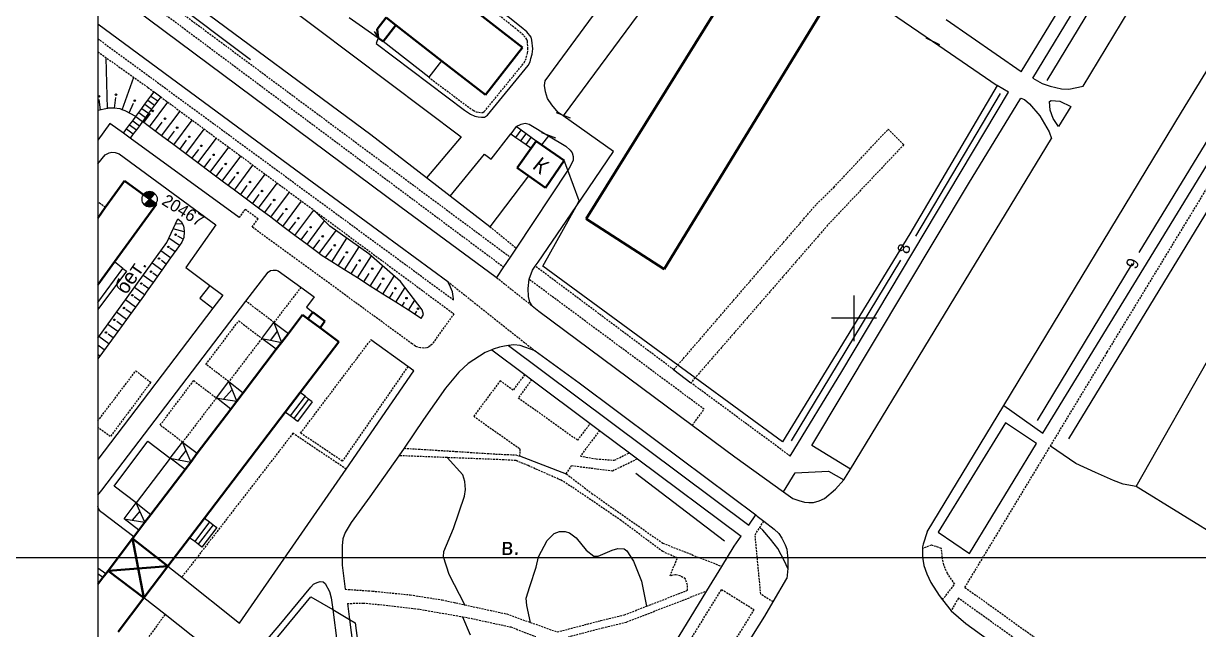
# Model space of a CAD drawing. Extents: x 1000 to 4000, y -5000 to -1000.
# Drawn here: x 1980.3 to 2291.1, y -1882.3 to -1722.1 of the extents above; entities that cross this region are included whole.
import ezdxf
from ezdxf.enums import TextEntityAlignment as Align

# ---------------------------------------------------------------- set-up
doc = ezdxf.new("R2010")
doc.units = 0
doc.header["$MEASUREMENT"] = 0
doc.linetypes.add('DASHED', pattern=[0.75, 0.5, -0.25])
for name, color, linetype in [('1', 7, 'CONTINUOUS'), ('11', 7, 'CONTINUOUS'), ('13', 7, 'CONTINUOUS'), ('17', 7, 'CONTINUOUS'), ('2', 7, 'CONTINUOUS'), ('24', 7, 'CONTINUOUS'), ('25', 7, 'CONTINUOUS'), ('30', 7, 'CONTINUOUS'), ('37', 7, 'CONTINUOUS'), ('40', 7, 'CONTINUOUS'), ('42', 7, 'CONTINUOUS'), ('5', 7, 'CONTINUOUS'), ('6', 7, 'CONTINUOUS'), ('7', 7, 'CONTINUOUS'), ('CONSTRUCTION_CLASS', 7, 'CONTINUOUS'), ('границы команд_1', 10, 'CONTINUOUS')]:
    doc.layers.add(name, color=color, linetype=linetype)
doc.styles.get("Standard").update_dxf_attribs({"font": 'txt', "height": 0.2})

msp = doc.modelspace()

# ---------------------------------------------------------------- linework, layer by layer
at = {"layer": '1', "color": 253, "linetype": 'Continuous', "lineweight": 0}
for p, q in [((2000, -1000), (2000, -2000)), ((2200, -1806.06), (2200, -1794.02)), ((2205.96, -1800), (2194.04, -1800))]:
    msp.add_line(p, q, dxfattribs=at)
at = {"layer": '11', "color": 253, "linetype": 'Continuous', "lineweight": 0}
for p, q in [((2160.13, -1696.19), (2123.03, -1746.51)), ((2072.16, -1751.55), (2007.57, -1703.65)), ((2204.09, -1715.29), (2220.77, -1726.73)), ((2218.98, -1725.84), (2222.56, -1727.62)), ((2220.77, -1726.73), (2237.88, -1738.47)), ((2237.88, -1738.47), (2214.78, -1777.69)), ((2125.01, -1747.14), (2121.27, -1745.71)), ((2086.9, -1762.89), (2072.16, -1751.55)), ((2119.15, -1751.77), (2117.35, -1754.2)), ((2121.13, -1752.4), (2117.39, -1750.97)), ((2124.29, -1760.83), (2123.35, -1758.3)), ((2127.32, -1768.94), (2124.29, -1760.83)), ((2093.18, -1767.72), (2086.9, -1762.89)), ((2113.93, -1762.39), (2103.7, -1775.82)), ((2103.7, -1775.82), (2093.18, -1767.72)), ((2117.7, -1786.28), (2126.47, -1770.49)), ((2126.47, -1770.49), (2127.32, -1768.94)), ((2214.78, -1777.69), (2181.1, -1832.74)), ((2153.37, -1812.42), (2117.7, -1786.28)), ((2274.61, -1844.54), (2295.36, -1807.99)), ((2157.97, -1815.78), (2153.37, -1812.42)), ((2181.1, -1832.74), (2157.97, -1815.78)), ((2305.58, -1863.66), (2274.61, -1844.54)), ((2041.89, -1891.18), (2056.36, -1873.67)), ((2056.36, -1873.67), (2062.14, -1877.07)), ((2062.14, -1877.07), (2066.54, -1879.65)), ((2066.54, -1879.65), (2068.04, -1880.53)), ((2068.04, -1880.53), (2077.84, -1954.07))]:
    msp.add_line(p, q, dxfattribs=at)
at = {"layer": '13', "color": 253, "linetype": 'Continuous', "lineweight": 40}
for p, q in [((2110.92, -1760.26), (2114.6, -1755.04)), ((2114.6, -1755.04), (2115.89, -1753.21)), ((2115.89, -1753.21), (2117.35, -1754.2)), ((2117.35, -1754.2), (2123.35, -1758.3)), ((2123.35, -1758.3), (2118.41, -1765.54)), ((2113.93, -1762.39), (2110.92, -1760.26)), ((2118.41, -1765.54), (2113.93, -1762.39))]:
    msp.add_line(p, q, dxfattribs=at)
at = {"layer": '2', "color": 253, "linetype": 'Continuous', "lineweight": 0}
msp.add_circle((2013.69, -1768.53), 2, dxfattribs=at)
msp.add_3dface([(2012.28, -1769.94), (2013.69, -1768.53), (2012.28, -1769.94)], dxfattribs=at)
at = {"layer": '24', "color": 253, "linetype": 'Continuous', "lineweight": 0}
for p, q in [((2247.29, -1736.5), (2326.64, -1605.58)), ((2260.56, -1738.66), (2332.77, -1619.69)), ((2244.17, -1734.86), (2312.39, -1623.09)), ((2286.57, -1745.57), (2328.66, -1676.77)), ((2249.95, -1830.4), (2334, -1692.96)), ((2118.26, -1737.26), (2144.89, -1701.03)), ((2000, -1710.88), (2080.18, -1770.67)), ((2111.97, -1723.04), (2099.17, -1712.82)), ((2048.02, -1715.89), (2096.06, -1752.09)), ((2244.17, -1734.86), (2224.33, -1721.15)), ((2000, -1722.14), (2052.33, -1760.76)), ((2113.42, -1724.29), (2111.97, -1723.04)), ((2114.59, -1725.71), (2113.42, -1724.29)), ((2074.13, -1725.88), (2073.6, -1727.39)), ((2073.6, -1727.39), (2096.98, -1744.96)), ((2087.5, -1736.3), (2075.43, -1726.89)), ((2114.82, -1726.52), (2114.59, -1725.71)), ((2115.01, -1728.77), (2114.82, -1726.52)), ((2114.51, -1731.34), (2114.84, -1730.17)), ((2114.84, -1730.17), (2115.01, -1728.77)), ((2090.9, -1731.93), (2087.5, -1736.3)), ((2103.06, -1746.3), (2113.78, -1733.15)), ((2113.78, -1733.15), (2114.31, -1732.26)), ((2114.31, -1732.26), (2114.51, -1731.34)), ((2247.29, -1736.5), (2249.72, -1737.97)), ((2118.16, -1738.46), (2118.26, -1737.26)), ((2118.36, -1740.16), (2118.16, -1738.46)), ((2118.91, -1741.96), (2118.36, -1740.16)), ((2240.86, -1740.26), (2237.88, -1738.47)), ((2249.72, -1737.97), (2251.83, -1738.69)), ((2251.83, -1738.69), (2254.83, -1739.32)), ((2254.83, -1739.32), (2256.81, -1739.45)), ((2256.81, -1739.45), (2260.56, -1738.66)), ((2120.06, -1743.61), (2118.91, -1741.96)), ((2196.78, -1814.12), (2240.86, -1740.26)), ((2230.25, -1764.51), (2244.07, -1741.79)), ((2244.07, -1741.79), (2245.11, -1742.19)), ((2245.11, -1742.19), (2246.42, -1743.33)), ((2246.42, -1743.33), (2249.09, -1746.54)), ((2251.66, -1742.74), (2252.17, -1742.48)), ((2251.87, -1745.02), (2251.66, -1742.74)), ((2252.17, -1742.48), (2254.41, -1742.65)), ((2254.41, -1742.65), (2257.32, -1744)), ((2096.98, -1744.96), (2098.57, -1746.07)), ((2098.57, -1746.07), (2099.66, -1746.63)), ((2102.22, -1746.85), (2103.06, -1746.3)), ((2121.76, -1745.62), (2120.06, -1743.61)), ((2123.03, -1746.51), (2121.76, -1745.62)), ((2239.61, -1823.08), (2286.57, -1745.57)), ((2252.68, -1747.22), (2251.87, -1745.02)), ((2257.32, -1744), (2254.1, -1749.31)), ((2003.2, -1748.49), (2000, -1752.91)), ((2006.8, -1751.07), (2003.2, -1748.49)), ((2099.66, -1746.63), (2100.55, -1746.8)), ((2100.55, -1746.8), (2101.44, -1746.88)), ((2101.44, -1746.88), (2102.22, -1746.85)), ((2110.59, -1749.29), (2111.96, -1748.72)), ((2111.96, -1748.72), (2113.04, -1748.47)), ((2113.04, -1748.47), (2114.05, -1748.68)), ((2114.05, -1748.68), (2119.15, -1751.77)), ((2136.41, -1755.92), (2123.03, -1746.51)), ((2249.09, -1746.54), (2251.62, -1750.69)), ((2254.1, -1749.31), (2252.68, -1747.22)), ((2037.36, -1773.39), (2008.57, -1752.38)), ((2096.06, -1752.09), (2086.9, -1762.89)), ((2104.02, -1757.96), (2109.22, -1751.24)), ((2119.15, -1751.77), (2123.73, -1754.53)), ((2219.95, -1805.58), (2252.18, -1752.47)), ((2251.62, -1750.69), (2252.18, -1752.47)), ((2123.73, -1754.53), (2124.95, -1755.54)), ((2124.95, -1755.54), (2125.41, -1756.25)), ((2000, -1759.23), (2001.97, -1756.81)), ((2001.97, -1756.81), (2002.97, -1756.26)), ((2002.97, -1756.26), (2003.74, -1756.12)), ((2003.74, -1756.12), (2004.55, -1756.18)), ((2004.55, -1756.18), (2005.6, -1756.56)), ((2005.6, -1756.56), (2031.19, -1775.33)), ((2093.18, -1767.72), (2102.26, -1756.62)), ((2102.26, -1756.62), (2104.02, -1757.96)), ((2125.7, -1758.34), (2124.62, -1760.34)), ((2125.41, -1756.25), (2125.7, -1757.25)), ((2125.7, -1757.25), (2125.7, -1758.34)), ((2126.47, -1770.49), (2136.41, -1755.92)), ((2052.33, -1760.76), (2075.29, -1777.62)), ((2124.29, -1760.83), (2110.64, -1781.45)), ((2124.62, -1760.34), (2124.29, -1760.83)), ((2188.81, -1833.64), (2230.25, -1764.51)), ((2080.18, -1770.67), (2104.99, -1788.87)), ((2116.41, -1785.23), (2126.47, -1770.49)), ((2031.19, -1775.33), (2023.28, -1786.63)), ((2075.29, -1777.62), (2092.52, -1790.32)), ((2110.64, -1781.45), (2109.05, -1783.85)), ((2023.28, -1786.63), (2029.65, -1791.37)), ((2107.31, -1786.46), (2105.47, -1789.26)), ((2109.05, -1783.85), (2107.31, -1786.46)), ((2114.91, -1787.34), (2115.69, -1786.24)), ((2115.69, -1786.24), (2116.41, -1785.23)), ((2039.15, -1795.5), (2045.03, -1787.81)), ((2045.03, -1787.81), (2045.7, -1787.4)), ((2045.7, -1787.4), (2046.36, -1787.28)), ((2046.36, -1787.28), (2047.15, -1787.28)), ((2047.15, -1787.28), (2047.68, -1787.47)), ((2047.68, -1787.47), (2053.71, -1791.81)), ((2104.99, -1788.87), (2105.47, -1789.26)), ((2113.8, -1792.12), (2114.03, -1789.73)), ((2114.03, -1789.73), (2114.91, -1787.34)), ((2029.65, -1791.37), (2026.97, -1794.75)), ((2029.65, -1791.37), (2033.02, -1793.88)), ((2053.71, -1791.81), (2057.24, -1794.35)), ((2093.24, -1791.83), (2092.52, -1790.32)), ((2093.76, -1793.07), (2093.24, -1791.83)), ((2094, -1794.24), (2093.76, -1793.07)), ((2113.86, -1794.23), (2113.8, -1792.12)), ((2001.05, -1845.44), (2039.15, -1795.5)), ((2026.97, -1794.75), (2030.37, -1797.37)), ((2033.02, -1793.88), (2030.37, -1797.37)), ((2057.24, -1794.35), (2055.19, -1797.06)), ((2094.07, -1794.76), (2094, -1794.24)), ((2094.06, -1795.15), (2094.07, -1794.76)), ((2114.21, -1795.78), (2113.86, -1794.23)), ((2114.84, -1796.74), (2114.21, -1795.78)), ((2030.37, -1797.37), (2000, -1837.4)), ((2055.19, -1797.06), (2056.87, -1798.42)), ((2114.84, -1796.74), (2116.61, -1798.16)), ((2116.61, -1798.16), (2157.2, -1828.32)), ((2081.98, -1812.8), (2072.21, -1805.74)), ((2104.16, -1808.39), (2102.41, -1809.07)), ((2104.56, -1808.24), (2104.16, -1808.39)), ((2104.16, -1808.39), (2112.89, -1814.91)), ((2106.24, -1807.7), (2104.56, -1808.24)), ((2107.55, -1807.4), (2106.24, -1807.7)), ((2108.61, -1807.25), (2107.55, -1807.4)), ((2110.04, -1807.08), (2108.61, -1807.25)), ((2108.61, -1807.25), (2172.16, -1854.69)), ((2111.68, -1807.2), (2110.04, -1807.08)), ((2115.62, -1808.66), (2111.68, -1807.2)), ((2199.09, -1839.89), (2219.95, -1805.58)), ((2102.41, -1809.07), (2097.96, -1812)), ((2115.62, -1808.66), (2127.31, -1817.12)), ((2065.66, -1839.9), (2083.6, -1813.97)), ((2083.6, -1813.97), (2081.98, -1812.8)), ((2095.48, -1814.3), (2091.91, -1818.51)), ((2097.96, -1812), (2095.48, -1814.3)), ((2152.32, -1813.64), (2156.84, -1817.09)), ((2183.1, -1836.47), (2196.78, -1814.12)), ((2112.89, -1814.91), (2114.74, -1816.3)), ((2114.74, -1816.3), (2130.23, -1827.86)), ((2127.31, -1817.12), (2147.53, -1832.25)), ((2091.91, -1818.51), (2086.12, -1826.8)), ((2219.35, -1856.5), (2239.61, -1823.08)), ((2239.61, -1823.08), (2249.95, -1830.4)), ((2086.12, -1826.8), (2080.97, -1834.4)), ((2130.23, -1827.86), (2132.69, -1829.69)), ((2132.69, -1829.69), (2140.59, -1835.59)), ((2157.2, -1828.32), (2168.46, -1836.68)), ((2240.04, -1827.66), (2222.2, -1856.62)), ((2248.25, -1833.17), (2240.04, -1827.66)), ((2004.3, -1844.45), (2013.26, -1832.56)), ((2013.26, -1832.56), (2019.15, -1837.04)), ((2147.53, -1832.25), (2173.99, -1852.01)), ((2230.5, -1862.2), (2248.25, -1833.17)), ((2079.63, -1836.36), (2071.93, -1847.21)), ((2080.97, -1834.4), (2079.63, -1836.36)), ((2111.52, -1836.44), (2123.88, -1841.16)), ((2140.59, -1835.59), (2142.7, -1837.17)), ((2199.09, -1839.89), (2188.81, -1833.64)), ((2019.15, -1837.04), (2010.11, -1848.87)), ((2142.7, -1837.17), (2170.13, -1857.64)), ((2168.46, -1836.68), (2181.36, -1845.91)), ((2037.46, -1880.65), (2065.66, -1839.9)), ((2181.36, -1845.91), (2184.41, -1840.88)), ((2184.41, -1840.88), (2193.24, -1840.49)), ((2193.24, -1840.49), (2197.33, -1842.78)), ((2195.09, -1845.22), (2197.33, -1842.78)), ((2197.33, -1842.78), (2199.09, -1839.89)), ((2000, -1846.82), (2001.05, -1845.44)), ((2010.11, -1848.87), (2004.3, -1844.45)), ((2181.36, -1845.91), (2183.82, -1847.67)), ((2192.14, -1847.67), (2195.09, -1845.22)), ((2071.93, -1847.21), (2066.99, -1854.04)), ((2183.82, -1847.67), (2185.39, -1848.23)), ((2185.39, -1848.23), (2186.89, -1848.66)), ((2186.89, -1848.66), (2188.01, -1848.74)), ((2188.01, -1848.74), (2189.31, -1848.71)), ((2189.31, -1848.71), (2190.74, -1848.33)), ((2190.74, -1848.33), (2192.14, -1847.67)), ((2000.27, -1850.47), (2000, -1849.76)), ((2000.8, -1851.24), (2000.27, -1850.47)), ((2001.05, -1851.39), (2000.8, -1851.24)), ((2009.54, -1857.81), (2001.05, -1851.39)), ((2172.16, -1854.69), (2173.99, -1852.01)), ((2173.99, -1852.01), (2174.41, -1852.33)), ((2066.99, -1854.04), (2065.38, -1856.65)), ((2174.41, -1852.33), (2176.13, -1853.68)), ((2176.13, -1853.68), (2178.87, -1855.83)), ((2065.38, -1856.65), (2064.83, -1858.36)), ((2168.31, -1860.3), (2170.13, -1857.64)), ((2175.91, -1856.07), (2175.07, -1855.38)), ((2177.93, -1858.44), (2175.91, -1856.07)), ((2178.87, -1855.83), (2180.08, -1856.97)), ((2180.08, -1856.97), (2180.87, -1858.15)), ((2180.87, -1858.15), (2181.76, -1859.9)), ((2219.35, -1856.5), (2218.26, -1859.77)), ((2222.2, -1856.62), (2230.5, -1862.2)), ((2064.83, -1858.36), (2064.58, -1860.19)), ((2064.58, -1860.19), (2064.58, -1865.34)), ((2165.03, -1865.64), (2168.31, -1860.3)), ((2179.84, -1860.91), (2177.93, -1858.44)), ((2181.61, -1864.29), (2179.84, -1860.91)), ((2181.76, -1859.9), (2182.21, -1861.07)), ((2182.21, -1861.07), (2182.49, -1863.73)), ((2218.09, -1860.95), (2218.06, -1861.61)), ((2218.11, -1860.48), (2218.09, -1860.95)), ((2218.26, -1859.77), (2218.11, -1860.48)), ((2182.46, -1866.18), (2181.61, -1864.29)), ((2182.49, -1863.73), (2182.46, -1866.18)), ((2218.06, -1861.61), (2218.11, -1863.19)), ((2218.11, -1863.19), (2218.47, -1865.38)), ((2002.11, -1867.58), (2000, -1866.08)), ((2018.55, -1865.59), (2022.19, -1868.49)), ((2064.58, -1865.34), (2065.45, -1871.68)), ((2161.07, -1872.11), (2165.03, -1865.64)), ((2182.46, -1866.18), (2182.19, -1868.8)), ((2218.47, -1865.38), (2219.23, -1867.58)), ((2219.23, -1867.58), (2220.3, -1869.93)), ((2022.19, -1868.49), (2037.46, -1880.65)), ((2056.36, -1871.13), (2057.04, -1870.35)), ((2057.04, -1870.35), (2057.54, -1870.04)), ((2057.54, -1870.04), (2058.24, -1869.77)), ((2058.24, -1869.77), (2058.78, -1869.61)), ((2058.78, -1869.61), (2059.55, -1869.73)), ((2059.55, -1869.73), (2060.1, -1870.16)), ((2060.1, -1870.16), (2061.3, -1872.29)), ((2178.56, -1875.04), (2182.19, -1868.8)), ((2220.3, -1869.93), (2222.49, -1873.35)), ((2047.98, -1881.29), (2056.36, -1871.13)), ((2061.3, -1872.29), (2061.72, -1873.91)), ((2146.12, -1896.5), (2161.07, -1872.11)), ((2222.49, -1873.35), (2223.37, -1874.47)), ((2017.78, -1878.36), (2012.18, -1873.95)), ((2061.72, -1873.91), (2062.14, -1877.07)), ((2065.99, -1875.44), (2066.54, -1879.65)), ((2176.39, -1878.78), (2178.56, -1875.04)), ((2223.37, -1874.47), (2225.64, -1877.4)), ((2033.51, -1890.77), (2017.78, -1878.36)), ((2062.14, -1877.07), (2063.32, -1885.98)), ((2066.54, -1879.65), (2075.95, -1951.03)), ((2171.44, -1886.6), (2176.39, -1878.78)), ((2225.64, -1877.4), (2229.52, -1880.72)), ((2041.81, -1888.51), (2047.98, -1881.29)), ((2229.52, -1880.72), (2239.41, -1887.91))]:
    msp.add_line(p, q, dxfattribs=at)
at = {"layer": '24', "color": 253, "linetype": 'DASHED', "lineweight": 0}
for p, q in [((2000, -1706.41), (2107.31, -1786.46)), ((2266.97, -1808.97), (2328.61, -1707.72)), ((2015.69, -1714.51), (2109.05, -1783.85)), ((2111.18, -1723.99), (2098.41, -1713.8)), ((2112.53, -1725.16), (2111.18, -1723.99)), ((2000, -1726.09), (2094.06, -1795.15)), ((2113.47, -1726.3), (2112.53, -1725.16)), ((2113.59, -1726.74), (2113.47, -1726.3)), ((2113.76, -1728.75), (2113.59, -1726.74)), ((2000, -1729.57), (2013.23, -1738.97)), ((2113.3, -1731.04), (2113.62, -1729.92)), ((2113.62, -1729.92), (2113.76, -1728.75)), ((2102.21, -1745.37), (2112.76, -1732.44)), ((2112.76, -1732.44), (2113.14, -1731.8)), ((2113.14, -1731.8), (2113.3, -1731.04)), ((2087.5, -1736.3), (2097.71, -1743.95)), ((2013.23, -1738.97), (2014.85, -1740.17)), ((2016.62, -1741.49), (2057.18, -1771.49)), ((2097.71, -1743.95), (2099.22, -1745.01)), ((2099.22, -1745.01), (2100.06, -1745.44)), ((2100.06, -1745.44), (2100.72, -1745.57)), ((2100.72, -1745.57), (2101.48, -1745.64)), ((2101.48, -1745.64), (2101.82, -1745.62)), ((2101.82, -1745.62), (2102.21, -1745.37)), ((2194.63, -1765.42), (2208.99, -1750.06)), ((2208.99, -1750.06), (2213.16, -1754.12)), ((2213.16, -1754.12), (2193.01, -1775.42)), ((2190.09, -1769.82), (2194.63, -1765.42)), ((2001.97, -1770.7), (2000, -1769.27)), ((2038.94, -1771.23), (2037.36, -1773.39)), ((2042.39, -1773.75), (2038.94, -1771.23)), ((2153.37, -1812.42), (2190.09, -1769.82)), ((2040.82, -1775.91), (2042.39, -1773.75)), ((2057.18, -1771.49), (2094.15, -1798.85)), ((2083.12, -1806.79), (2040.82, -1775.91)), ((2103.7, -1775.82), (2110.64, -1781.45)), ((2193.01, -1775.42), (2157.97, -1815.78)), ((2152.32, -1813.64), (2115.69, -1786.24)), ((2105.47, -1789.26), (2114.84, -1796.74)), ((2160.35, -1824.08), (2114.03, -1789.73)), ((2053.71, -1791.81), (2046.58, -1801.14)), ((2092.52, -1790.32), (2115.62, -1808.66)), ((2046.58, -1801.14), (2039.15, -1795.5)), ((2094.15, -1798.85), (2088.37, -1806.92)), ((2028.59, -1812.21), (2037.27, -1800.7)), ((2037.27, -1800.7), (2043.37, -1805.34)), ((2043.37, -1805.34), (2034.62, -1816.79)), ((2053.63, -1830.4), (2072.21, -1805.74)), ((2083.99, -1807.4), (2083.12, -1806.79)), ((2084.59, -1807.66), (2083.99, -1807.4)), ((2085.3, -1807.84), (2084.59, -1807.66)), ((2086.17, -1807.93), (2085.3, -1807.84)), ((2086.92, -1807.87), (2086.17, -1807.93)), ((2087.43, -1807.64), (2086.92, -1807.87)), ((2087.92, -1807.32), (2087.43, -1807.64)), ((2088.37, -1806.92), (2087.92, -1807.32)), ((2251.92, -1833.84), (2266.97, -1808.97)), ((2000, -1827.18), (2010.04, -1813.92)), ((2010.04, -1813.92), (2014, -1816.95)), ((2034.62, -1816.79), (2028.59, -1812.21)), ((2081.98, -1812.8), (2064.65, -1837.79)), ((2152.32, -1813.64), (2153.37, -1812.42)), ((2014, -1816.95), (2003.29, -1831.32)), ((2016.48, -1828.28), (2025.34, -1816.52)), ((2025.34, -1816.52), (2031.34, -1821.08)), ((2106.43, -1816.53), (2099.41, -1825.94)), ((2109.8, -1819.05), (2106.43, -1816.53)), ((2112.89, -1814.91), (2109.8, -1819.05)), ((2114.74, -1816.3), (2111.2, -1821.05)), ((2157.97, -1815.78), (2156.84, -1817.09)), ((2183.1, -1836.47), (2156.84, -1817.09)), ((2111.2, -1821.05), (2126.93, -1832.28)), ((2031.34, -1821.08), (2022.4, -1832.78)), ((2157.2, -1828.32), (2160.35, -1824.08)), ((2099.41, -1825.94), (2111.64, -1834.55)), ((2003.29, -1831.32), (2000, -1828.92)), ((2022.4, -1832.78), (2016.48, -1828.28)), ((2126.93, -1832.28), (2130.23, -1827.86)), ((2132.69, -1829.69), (2127.62, -1836.48)), ((2051.59, -1830.45), (2043.72, -1840.63)), ((2065.66, -1839.9), (2051.59, -1830.45)), ((2064.65, -1837.79), (2053.63, -1830.4)), ((2092.36, -1836.87), (2079.63, -1836.36)), ((2080.97, -1834.4), (2094.72, -1835.24)), ((2094.72, -1835.24), (2105.96, -1835.97)), ((2105.96, -1835.97), (2110.53, -1836.15)), ((2110.53, -1836.15), (2111.52, -1836.44)), ((2111.64, -1834.55), (2111.52, -1836.44)), ((2127.62, -1836.48), (2131.81, -1837.22)), ((2136.59, -1837.55), (2140.59, -1835.59)), ((2229.32, -1871.19), (2251.92, -1833.84)), ((2107.3, -1837.46), (2092.36, -1836.87)), ((2110.52, -1837.64), (2107.3, -1837.46)), ((2113.84, -1839), (2110.52, -1837.64)), ((2122.5, -1842.84), (2113.84, -1839)), ((2123.88, -1841.16), (2125.3, -1838.99)), ((2125.3, -1838.99), (2136.14, -1840.35)), ((2131.81, -1837.22), (2136.59, -1837.55)), ((2136.14, -1840.35), (2142.7, -1837.17)), ((2043.72, -1840.63), (2022.19, -1868.49)), ((2123.88, -1841.16), (2130.61, -1846.32)), ((2125.45, -1844.69), (2122.5, -1842.84)), ((2138.4, -1853.51), (2125.45, -1844.69)), ((2130.61, -1846.32), (2149.43, -1859.51)), ((2149.41, -1861.73), (2138.4, -1853.51)), ((2175.07, -1855.38), (2176.13, -1853.68)), ((2173.83, -1857.33), (2175.07, -1855.38)), ((2175.32, -1872.97), (2173.83, -1857.33)), ((2149.43, -1859.51), (2165.03, -1865.64)), ((2220.41, -1859.98), (2218.09, -1860.95)), ((2223.11, -1860.87), (2220.41, -1859.98)), ((2223.33, -1863.21), (2223.11, -1860.87)), ((2153.27, -1863.4), (2149.41, -1861.73)), ((2151.33, -1868.14), (2153.27, -1863.4)), ((2223.7, -1865.24), (2223.33, -1863.21)), ((2224.7, -1867.53), (2223.7, -1865.24)), ((2226.62, -1870.35), (2224.7, -1867.53)), ((2152.72, -1867.83), (2151.33, -1868.14)), ((2154.02, -1868.14), (2152.72, -1867.83)), ((2155.4, -1868.93), (2154.02, -1868.14)), ((2155.97, -1870.51), (2155.4, -1868.93)), ((2155.99, -1871.95), (2155.97, -1870.51)), ((2223.37, -1874.47), (2226.62, -1870.35)), ((2065.45, -1871.68), (2072.63, -1872.16)), ((2072.63, -1872.16), (2082.62, -1873.16)), ((2082.62, -1873.16), (2091.05, -1874.5)), ((2139.89, -1880.32), (2161.07, -1872.11)), ((2145.13, -1876.16), (2155.99, -1871.95)), ((2147.68, -1899.67), (2164.97, -1871.73)), ((2164.97, -1871.73), (2173.53, -1877.02)), ((2178.56, -1875.04), (2175.32, -1872.97)), ((2229.32, -1871.19), (2312.57, -1930.77)), ((2065.99, -1875.44), (2070.23, -1875.33)), ((2070.23, -1875.33), (2075.42, -1875.8)), ((2075.42, -1875.8), (2085.13, -1876.97)), ((2085.13, -1876.97), (2096.46, -1878.95)), ((2091.05, -1874.5), (2097.09, -1875.81)), ((2097.09, -1875.81), (2108.17, -1878.22)), ((2139.29, -1878.43), (2145.13, -1876.16)), ((2227.6, -1874.04), (2225.64, -1877.4)), ((2254.07, -1893.02), (2227.6, -1874.04)), ((2017.78, -1878.36), (2000, -1902.58)), ((2096.46, -1878.95), (2097.88, -1879.2)), ((2097.88, -1879.2), (2109.2, -1881.65)), ((2108.17, -1878.22), (2114.39, -1880.44)), ((2121.47, -1882.97), (2132.98, -1879.97)), ((2132.98, -1879.97), (2139.29, -1878.43)), ((2173.53, -1877.02), (2156.23, -1904.97)), ((2109.2, -1881.65), (2115.84, -1884.2)), ((2114.39, -1880.44), (2121.47, -1882.97)), ((2124.4, -1884.26), (2133.46, -1881.89)), ((2133.46, -1881.89), (2139.89, -1880.32))]:
    msp.add_line(p, q, dxfattribs=at)
at = {"layer": '25', "color": 253, "linetype": 'Continuous', "lineweight": 0}
for p, q in [((2014.05, -1741.26), (2014.85, -1740.17)), ((2014.85, -1740.17), (2016.62, -1741.49)), ((2012.44, -1743.44), (2013.24, -1742.35)), ((2013.24, -1742.35), (2014.05, -1741.26)), ((2013.24, -1742.35), (2015.01, -1743.66)), ((2014.05, -1741.26), (2015.82, -1742.57)), ((2015.82, -1742.57), (2015.01, -1743.66)), ((2016.62, -1741.49), (2015.82, -1742.57)), ((2010.02, -1746.71), (2010.83, -1745.62)), ((2010.83, -1745.62), (2011.63, -1744.53)), ((2010.83, -1745.62), (2012.6, -1746.93)), ((2011.63, -1744.53), (2012.44, -1743.44)), ((2011.63, -1744.53), (2013.4, -1745.84)), ((2012.44, -1743.44), (2014.21, -1744.75)), ((2013.4, -1745.84), (2012.6, -1746.93)), ((2014.21, -1744.75), (2013.4, -1745.84)), ((2015.01, -1743.66), (2014.21, -1744.75)), ((2007.6, -1749.97), (2008.41, -1748.88)), ((2008.41, -1748.88), (2009.21, -1747.79)), ((2008.41, -1748.88), (2010.18, -1750.19)), ((2009.21, -1747.79), (2010.02, -1746.71)), ((2009.21, -1747.79), (2010.99, -1749.11)), ((2010.02, -1746.71), (2011.79, -1748.02)), ((2010.99, -1749.11), (2010.18, -1750.19)), ((2011.79, -1748.02), (2010.99, -1749.11)), ((2012.6, -1746.93), (2011.79, -1748.02)), ((2110.59, -1749.29), (2109.22, -1751.24)), ((2111.92, -1750.27), (2110.59, -1749.29)), ((2006.8, -1751.07), (2007.6, -1749.97)), ((2008.57, -1752.38), (2006.8, -1751.07)), ((2007.6, -1749.97), (2009.38, -1751.28)), ((2009.38, -1751.28), (2008.57, -1752.38)), ((2010.18, -1750.19), (2009.38, -1751.28)), ((2109.22, -1751.24), (2110.57, -1752.19)), ((2110.57, -1752.19), (2111.92, -1750.27)), ((2110.57, -1752.19), (2111.91, -1753.14)), ((2111.91, -1753.14), (2113.24, -1751.25)), ((2113.24, -1751.25), (2111.92, -1750.27)), ((2114.57, -1752.23), (2113.24, -1751.25)), ((2113.26, -1754.09), (2114.57, -1752.23)), ((2115.89, -1753.21), (2114.57, -1752.23)), ((2111.91, -1753.14), (2113.26, -1754.09)), ((2113.26, -1754.09), (2114.6, -1755.04))]:
    msp.add_line(p, q, dxfattribs=at)
at = {"layer": '30', "color": 253, "linetype": 'Continuous', "lineweight": 0}
for p, q in [((2000, -1795.86), (2006.6, -1786.83)), ((2006.6, -1786.83), (2007.61, -1787.61)), ((2007.61, -1787.61), (2000, -1797.74))]:
    msp.add_line(p, q, dxfattribs=at)
at = {"layer": '37', "color": 253, "linetype": 'Continuous', "lineweight": 0}
for p, q in [((2040.37, -1731.67), (2000, -1701.33)), ((2002.51, -1744.52), (2002.21, -1731.14)), ((2006.47, -1744.89), (2009.49, -1736.32)), ((2000.67, -1744.91), (2000.39, -1742.22)), ((2004.42, -1744.5), (2004.77, -1741.64)), ((2008.27, -1745.73), (2009.46, -1743.19)), ((2013.65, -1749.41), (2018.52, -1742.89)), ((2002.51, -1744.52), (2000, -1745.05)), ((2002.63, -1744.5), (2002.51, -1744.52)), ((2004.25, -1744.5), (2002.63, -1744.5)), ((2005.91, -1744.69), (2004.25, -1744.5)), ((2006.47, -1744.89), (2005.91, -1744.69)), ((2007.25, -1745.17), (2006.47, -1744.89)), ((2010.02, -1746.71), (2007.25, -1745.17)), ((2012.12, -1748.27), (2013.9, -1745.88)), ((2016.86, -1751.8), (2021.73, -1745.27)), ((2013.65, -1749.41), (2011.79, -1748.02)), ((2016.86, -1751.8), (2013.65, -1749.41)), ((2015.26, -1750.6), (2017.05, -1748.2)), ((2020.07, -1754.19), (2024.95, -1747.65)), ((2020.07, -1754.19), (2016.86, -1751.8)), ((2018.46, -1752.99), (2020.26, -1750.59)), ((2023.27, -1756.58), (2028.16, -1750.03)), ((2026.48, -1758.97), (2031.38, -1752.4)), ((2023.27, -1756.58), (2020.07, -1754.19)), ((2021.67, -1755.39), (2023.46, -1752.98)), ((2024.88, -1757.78), (2026.67, -1755.37)), ((2029.69, -1761.37), (2034.6, -1754.78)), ((2026.48, -1758.97), (2023.27, -1756.58)), ((2028.08, -1760.17), (2029.88, -1757.77)), ((2032.89, -1763.76), (2037.81, -1757.16)), ((2029.69, -1761.37), (2026.48, -1758.97)), ((2032.89, -1763.76), (2029.69, -1761.37)), ((2031.29, -1762.56), (2033.08, -1760.16)), ((2036.1, -1766.15), (2041.03, -1759.54)), ((2039.31, -1768.54), (2044.24, -1761.92)), ((2036.1, -1766.15), (2032.89, -1763.76)), ((2034.5, -1764.95), (2036.29, -1762.55)), ((2037.7, -1767.35), (2039.5, -1764.94)), ((2042.51, -1770.93), (2047.46, -1764.3)), ((2039.31, -1768.54), (2036.1, -1766.15)), ((2040.91, -1769.74), (2042.7, -1767.33)), ((2045.72, -1773.32), (2050.68, -1766.68)), ((2042.51, -1770.93), (2039.31, -1768.54)), ((2045.72, -1773.32), (2042.51, -1770.93)), ((2044.11, -1772.13), (2045.91, -1769.72)), ((2048.92, -1775.72), (2053.89, -1769.06)), ((2018.28, -1780.02), (2021.12, -1773.72)), ((2021.12, -1773.72), (2021.99, -1774.41)), ((2021.99, -1774.41), (2022.64, -1775.62)), ((2048.92, -1775.72), (2045.72, -1773.32)), ((2047.32, -1774.52), (2049.11, -1772.12)), ((2052.13, -1778.11), (2057.11, -1771.44)), ((2055.34, -1780.5), (2059.98, -1774.27)), ((2061.38, -1775.65), (2057.18, -1771.49)), ((2022.8, -1777.13), (2019.9, -1776.42)), ((2022.37, -1775.12), (2020.51, -1775.07)), ((2022.64, -1775.62), (2022.81, -1776.88)), ((2022.8, -1777.13), (2022.77, -1778.69)), ((2022.81, -1776.88), (2022.8, -1777.13)), ((2052.13, -1778.11), (2048.92, -1775.72)), ((2050.53, -1776.91), (2052.32, -1774.51)), ((2053.73, -1779.3), (2055.53, -1776.9)), ((2058.54, -1782.89), (2063.05, -1776.85)), ((2071.67, -1782.99), (2061.38, -1775.65)), ((2000, -1805.27), (2018.28, -1780.02)), ((2021.57, -1780.8), (2018.81, -1778.84)), ((2022.59, -1779.07), (2021.17, -1778.32)), ((2022.2, -1779.91), (2021.57, -1780.8)), ((2022.77, -1778.69), (2022.2, -1779.91)), ((2055.34, -1780.5), (2052.13, -1778.11)), ((2058.54, -1782.89), (2055.34, -1780.5)), ((2056.94, -1781.69), (2058.73, -1779.29)), ((2061.89, -1785.08), (2065.84, -1778.84)), ((2019.25, -1784.06), (2016.68, -1782.23)), ((2020.41, -1782.43), (2019.06, -1781.47)), ((2021.57, -1780.8), (2019.25, -1784.06)), ((2059.1, -1783.31), (2058.54, -1782.89)), ((2061.89, -1785.08), (2059.1, -1783.31)), ((2060.15, -1784.09), (2061.94, -1781.68)), ((2063.58, -1786.14), (2065.19, -1783.61)), ((2065.27, -1787.21), (2069.11, -1781.16)), ((2068.65, -1789.36), (2072.37, -1783.49)), ((2080, -1790.29), (2071.67, -1782.99)), ((2016.94, -1787.32), (2014.33, -1785.47)), ((2018.1, -1785.69), (2016.81, -1784.78)), ((2019.25, -1784.06), (2016.94, -1787.32)), ((2065.27, -1787.21), (2061.89, -1785.08)), ((2066.96, -1788.29), (2068.57, -1785.75)), ((2072.03, -1791.5), (2075.36, -1786.23)), ((2014.62, -1790.58), (2011.99, -1788.71)), ((2015.78, -1788.95), (2014.54, -1788.07)), ((2016.94, -1787.32), (2014.62, -1790.58)), ((2068.65, -1789.36), (2065.27, -1787.21)), ((2072.03, -1791.5), (2068.65, -1789.36)), ((2070.34, -1790.43), (2071.74, -1788.22)), ((2075.41, -1793.64), (2078.41, -1788.9)), ((2012.3, -1793.84), (2009.66, -1791.92)), ((2013.47, -1792.22), (2012.02, -1791.16)), ((2014.62, -1790.58), (2012.78, -1793.17)), ((2075.41, -1793.64), (2072.03, -1791.5)), ((2073.72, -1792.57), (2074.9, -1790.71)), ((2078.79, -1795.78), (2081.24, -1791.91)), ((2085.8, -1797.84), (2080, -1790.29)), ((2009.95, -1797.07), (2007.32, -1795.16)), ((2011.12, -1795.46), (2009.63, -1794.37)), ((2012.3, -1793.84), (2009.95, -1797.07)), ((2012.78, -1793.17), (2012.3, -1793.84)), ((2078.79, -1795.78), (2075.41, -1793.64)), ((2077.1, -1794.71), (2078.12, -1793.09)), ((2082.17, -1797.92), (2078.79, -1795.78)), ((2080.48, -1796.85), (2081.14, -1795.8)), ((2082.17, -1797.92), (2083.84, -1795.28)), ((2007.59, -1800.31), (2004.97, -1798.4)), ((2008.77, -1798.69), (2007.43, -1797.72)), ((2009.95, -1797.07), (2007.59, -1800.31)), ((2085.55, -1800.06), (2082.17, -1797.92)), ((2083.86, -1798.99), (2084.38, -1798.16)), ((2085.55, -1800.06), (2086.16, -1799.03)), ((2086.16, -1799.03), (2085.8, -1797.84)), ((2005.24, -1803.54), (2002.63, -1801.64)), ((2006.42, -1801.93), (2005.02, -1800.91)), ((2007.59, -1800.31), (2005.24, -1803.54)), ((2002.89, -1806.78), (2000.28, -1804.88)), ((2004.07, -1805.16), (2002.76, -1804.22)), ((2005.24, -1803.54), (2002.89, -1806.78)), ((2001.71, -1808.4), (2000, -1807.15)), ((2002.89, -1806.78), (2000.54, -1810.02)), ((2000.54, -1810.02), (2000, -1809.62)), ((2000.54, -1810.02), (2000, -1810.75))]:
    msp.add_line(p, q, dxfattribs=at)
for centre in [(2000.29, -1741.35), (2004.78, -1740.91), (2009.76, -1742.47), (2014.5, -1745.22), (2017.78, -1747.26), (2020.98, -1749.65), (2024.19, -1752.04), (2027.39, -1754.43), (2030.6, -1756.82), (2033.81, -1759.22), (2037.01, -1761.61), (2040.22, -1764), (2043.43, -1766.39), (2046.63, -1768.78), (2049.84, -1771.17), (2053.04, -1773.57), (2056.25, -1775.96), (2020.55, -1777.93), (2059.46, -1778.35), (2062.66, -1780.74), (2018.66, -1781.16), (2065.84, -1782.62), (2016.16, -1784.24), (2069.21, -1784.76), (2072.59, -1786.9), (2014.08, -1787.7), (2075.45, -1789.55), (2011.52, -1790.85), (2078.7, -1792.13), (2009.13, -1793.93), (2081.62, -1794.72), (2006.9, -1797.32), (2084.67, -1797.49), (2004.38, -1800.44), (2002.13, -1803.79)]:
    msp.add_circle(centre, 0.2, dxfattribs=at)
at = {"layer": '40', "color": 253, "linetype": 'Continuous', "lineweight": 0}
for p, q in [((2275.43, -1782.68), (2407.69, -1564.97)), ((2266.08, -1712.27), (2250.98, -1737.16)), ((2216.3, -1778.31), (2238.75, -1740.56)), ((2297.32, -1765.23), (2256.7, -1831.91)), ((2006.6, -1786.83), (2004.36, -1785.14)), ((2183.46, -1832.42), (2212.38, -1784.63)), ((2248.49, -1827.02), (2273.67, -1785.57)), ((2258.66, -1838.45), (2251.92, -1833.84)), ((2096.49, -1841.4), (2092.36, -1836.87)), ((2263.86, -1840.85), (2258.66, -1838.45)), ((2097.04, -1843.23), (2096.49, -1841.4)), ((2142.32, -1840.99), (2165.77, -1858.89)), ((2268.58, -1842.93), (2263.86, -1840.85)), ((2096.97, -1847.05), (2097.26, -1845.26)), ((2097.26, -1845.26), (2097.04, -1843.23)), ((2271.14, -1843.89), (2268.58, -1842.93)), ((2274.61, -1844.54), (2271.14, -1843.89)), ((2094.03, -1855.59), (2096.97, -1847.05)), ((2091.47, -1861.68), (2094.03, -1855.59)), ((2118.79, -1858.81), (2120.72, -1856.97)), ((2120.72, -1856.97), (2122.08, -1856.39)), ((2122.08, -1856.39), (2123.57, -1856.39)), ((2123.57, -1856.39), (2124.73, -1856.73)), ((2124.73, -1856.73), (2126.47, -1858.08)), ((2126.47, -1858.08), (2129.18, -1861.32)), ((2116.57, -1863.09), (2118.79, -1858.81)), ((2129.18, -1861.32), (2131.21, -1862.97)), ((2132.32, -1862.97), (2136.04, -1861.32)), ((2136.04, -1861.32), (2137.54, -1860.89)), ((2137.54, -1860.89), (2139.18, -1860.98)), ((2139.18, -1860.98), (2139.89, -1861.56)), ((2091.38, -1863.08), (2091.47, -1861.68)), ((2092.87, -1867.76), (2091.38, -1863.08)), ((2115.94, -1865.85), (2116.57, -1863.09)), ((2131.21, -1862.97), (2132.32, -1862.97)), ((2139.89, -1861.56), (2141.68, -1864.27)), ((2141.68, -1864.27), (2143.76, -1869.57)), ((2114.25, -1870.96), (2115.94, -1865.85)), ((2097.09, -1875.81), (2092.87, -1867.76)), ((2143.76, -1869.57), (2145.13, -1876.16)), ((2113.29, -1874.01), (2114.25, -1870.96)), ((2113.43, -1875.99), (2113.29, -1874.01)), ((2114.39, -1880.44), (2113.43, -1875.99)), ((2096.46, -1878.95), (2098.49, -1883.76))]:
    msp.add_line(p, q, dxfattribs=at)
at = {"layer": '6', "color": 253, "linetype": 'Continuous', "lineweight": 40}
for p, q in [((2129.17, -1773.77), (2172.23, -1704.39)), ((2096.57, -1716.15), (2112.32, -1728.42)), ((2192.81, -1716.67), (2149.79, -1787.01)), ((2076.24, -1720.5), (2073.85, -1723.56)), ((2078.84, -1722.52), (2076.24, -1720.5)), ((2073.85, -1723.56), (2074.13, -1725.88)), ((2075.43, -1726.89), (2078.84, -1722.52)), ((2090.9, -1731.93), (2078.84, -1722.52)), ((2074.13, -1725.88), (2075.43, -1726.89)), ((2112.32, -1728.42), (2102.53, -1740.98)), ((2102.53, -1740.98), (2090.9, -1731.93)), ((2001.97, -1770.7), (2007.04, -1763.71)), ((2007.04, -1763.71), (2015.47, -1769.82)), ((2000, -1773.57), (2001.97, -1770.7)), ((2015.47, -1769.82), (2004.36, -1785.14)), ((2149.79, -1787.01), (2129.17, -1773.77)), ((2004.36, -1785.14), (2000, -1791.16)), ((2050.39, -1804.04), (2054.09, -1799.16)), ((2054.09, -1799.16), (2055.52, -1800.2)), ((2055.52, -1800.2), (2056.87, -1798.42)), ((2056.87, -1798.42), (2060.07, -1800.77)), ((2055.52, -1800.2), (2058.76, -1802.57)), ((2060.07, -1800.77), (2058.76, -1802.57)), ((2048.58, -1806.42), (2050.39, -1804.04)), ((2058.76, -1802.57), (2063.76, -1806.22)), ((2038.47, -1819.72), (2047.2, -1808.24)), ((2047.2, -1808.24), (2048.58, -1806.42)), ((2063.76, -1806.22), (2053.51, -1819.68)), ((2036.78, -1821.95), (2038.47, -1819.72)), ((2053.51, -1819.68), (2049.56, -1824.86)), ((2026.3, -1835.74), (2035.21, -1824.02)), ((2035.21, -1824.02), (2036.78, -1821.95)), ((2049.56, -1824.86), (2028.23, -1852.87)), ((2024.55, -1838.05), (2026.3, -1835.74)), ((2023.06, -1840.01), (2024.55, -1838.05)), ((2014.05, -1851.87), (2023.06, -1840.01)), ((2012.45, -1853.98), (2014.05, -1851.87)), ((2010.88, -1856.05), (2012.45, -1853.98)), ((2028.23, -1852.87), (2024.28, -1858.06)), ((2002.73, -1866.77), (2009.2, -1858.26)), ((2009.2, -1858.26), (2009.54, -1857.81)), ((2009.2, -1858.26), (2012.18, -1873.95)), ((2009.2, -1858.26), (2018.55, -1865.59)), ((2009.54, -1857.81), (2010.88, -1856.05)), ((2024.28, -1858.06), (2018.55, -1865.59)), ((2001.35, -1868.59), (2002.11, -1867.58)), ((2002.11, -1867.58), (2002.73, -1866.77)), ((2002.73, -1866.77), (2018.55, -1865.59)), ((2002.73, -1866.77), (2012.18, -1873.95)), ((2018.55, -1865.59), (2012.18, -1873.95)), ((2000, -1870.36), (2001.35, -1868.59)), ((2012.18, -1873.95), (2005.33, -1882.94))]:
    msp.add_line(p, q, dxfattribs=at)
at = {"layer": '7', "color": 253, "linetype": 'Continuous', "lineweight": 0}
for p, q in [((2066.5, -1720.51), (2074.13, -1725.88)), ((2073.11, -1724.16), (2074.13, -1725.88)), ((2043.37, -1805.34), (2046.58, -1801.14)), ((2046.58, -1801.14), (2050.39, -1804.04)), ((2046.58, -1801.14), (2047.45, -1803.44)), ((2047.2, -1808.24), (2043.37, -1805.34)), ((2043.37, -1805.34), (2045.67, -1805.82)), ((2047.45, -1803.44), (2045.67, -1805.82)), ((2047.45, -1803.44), (2048.58, -1806.42)), ((2045.67, -1805.82), (2048.58, -1806.42)), ((2031.34, -1821.08), (2034.62, -1816.79)), ((2034.62, -1816.79), (2038.47, -1819.72)), ((2035.48, -1818.84), (2034.62, -1816.79)), ((2035.48, -1818.84), (2033.27, -1821.39)), ((2036.78, -1821.95), (2035.48, -1818.84)), ((2054.79, -1820.65), (2050.84, -1825.84)), ((2054.79, -1820.65), (2053.51, -1819.68)), ((2055.75, -1821.38), (2054.79, -1820.65)), ((2031.34, -1821.08), (2033.27, -1821.39)), ((2035.21, -1824.02), (2031.34, -1821.08)), ((2033.27, -1821.39), (2036.78, -1821.95)), ((2055.75, -1821.38), (2051.8, -1826.57)), ((2056.7, -1822.11), (2052.76, -1827.29)), ((2056.7, -1822.11), (2055.75, -1821.38)), ((2050.84, -1825.84), (2049.56, -1824.86)), ((2051.8, -1826.57), (2050.84, -1825.84)), ((2052.76, -1827.29), (2051.8, -1826.57)), ((2019.15, -1837.04), (2022.4, -1832.78)), ((2022.4, -1832.78), (2026.3, -1835.74)), ((2022.4, -1832.78), (2023.29, -1834.96)), ((2023.29, -1834.96), (2021.31, -1837.44)), ((2023.29, -1834.96), (2024.55, -1838.05)), ((2019.15, -1837.04), (2021.31, -1837.44)), ((2023.06, -1840.01), (2019.15, -1837.04)), ((2021.31, -1837.44), (2024.55, -1838.05)), ((2006.92, -1853.04), (2010.11, -1848.87)), ((2011.1, -1851.03), (2010.11, -1848.87)), ((2010.11, -1848.87), (2014.05, -1851.87)), ((2011.1, -1851.03), (2009.1, -1853.41)), ((2012.45, -1853.98), (2011.1, -1851.03)), ((2010.88, -1856.05), (2006.92, -1853.04)), ((2006.92, -1853.04), (2009.1, -1853.41)), ((2009.1, -1853.41), (2012.45, -1853.98)), ((2029.56, -1853.88), (2025.61, -1859.07)), ((2030.51, -1854.61), (2026.56, -1859.8)), ((2028.23, -1852.87), (2029.56, -1853.88)), ((2029.56, -1853.88), (2030.51, -1854.61)), ((2030.51, -1854.61), (2031.47, -1855.34)), ((2025.61, -1859.07), (2024.28, -1858.06)), ((2031.47, -1855.34), (2027.52, -1860.53)), ((2026.56, -1859.8), (2025.61, -1859.07)), ((2027.52, -1860.53), (2026.56, -1859.8)), ((2001.35, -1868.59), (2000, -1867.59))]:
    msp.add_line(p, q, dxfattribs=at)
at = {"layer": 'границы команд_1', "color": 251, "lineweight": 0}
msp.add_lwpolyline([(1033.44, -1863.26), (3102.46, -1863.26), (3102.46, -4710.9), (1033.44, -4710.9)], close=True, dxfattribs=at)

# ---------------------------------------------------------------- texts
at = {"layer": '17', "color": 253, "linetype": 'Continuous', "lineweight": 0}
msp.add_text('К', height=4, rotation=320.909, dxfattribs=at).set_placement((2117.16, -1759.63), align=Align.MIDDLE)
at = {"layer": '2', "color": 253, "linetype": 'Continuous', "lineweight": 0}
msp.add_text('20467', height=3.2, rotation=328.6573, dxfattribs=at).set_placement((2022.56, -1771.5), align=Align.MIDDLE)
at = {"layer": '42', "color": 253, "linetype": 'Continuous', "lineweight": 0}
for s, rotation, p in [('8', 72.6397, (2213.17, -1781.62)), ('9', 65.2249, (2273.63, -1785.52))]:
    msp.add_text(s, height=3.2, rotation=rotation, dxfattribs=at).set_placement(p, align=Align.MIDDLE)
at = {"layer": '5', "color": 253, "linetype": 'Continuous', "lineweight": 0}
msp.add_text('в.', height=4.5, rotation=359.1086, dxfattribs=at).set_placement((2109.13, -1860.38), align=Align.MIDDLE)
at = {"layer": 'CONSTRUCTION_CLASS', "color": 253, "linetype": 'Continuous', "lineweight": 0}
msp.add_text('бет.', height=4, rotation=55.3306, dxfattribs=at).set_placement((2008.52, -1788.75), align=Align.MIDDLE)

# ---------------------------------------------------------------- meshes
at = {"layer": '2', "color": 253, "linetype": 'Continuous', "lineweight": 0}
mesh = msp.add_polyface(dxfattribs=at)
corners = [(2015.1, -1767.12), (2014.82, -1766.88), (2013.98, -1768.24), (2014.74, -1766.84), (2013.69, -1768.53), (2014.48, -1766.69), (2013.48, -1768.32), (2014.1, -1766.57), (2013.19, -1768.03), (2013.69, -1766.53), (2012.92, -1767.76), (2013.28, -1766.57), (2012.69, -1767.53), (2012.9, -1766.69), (2012.5, -1767.34), (2012.56, -1766.88), (2012.36, -1767.2), (2012.28, -1767.12), (2012.28, -1767.12)]
mesh.append_faces([[corners[k] for k in face] for face in [(0, 0, 1, 2), (2, 1, 3, 4), (4, 3, 5, 6), (6, 5, 7, 8), (8, 7, 9, 10), (10, 9, 11, 12), (12, 11, 13, 14), (14, 13, 15, 16), (16, 15, 18, 17)]], dxfattribs={"vtx0": -1, "vtx2": -1, "color": 253})
mesh = msp.add_polyface(dxfattribs=at)
corners = [(2015.1, -1769.94), (2014.82, -1770.18), (2015.02, -1769.86), (2014.48, -1770.37), (2014.88, -1769.72), (2014.1, -1770.49), (2014.69, -1769.53), (2013.69, -1770.53), (2014.46, -1769.3), (2013.28, -1770.49), (2014.19, -1769.03), (2012.9, -1770.37), (2013.9, -1768.74), (2012.64, -1770.22), (2013.69, -1768.53), (2012.56, -1770.18), (2013.4, -1768.82), (2012.28, -1769.94), (2012.28, -1769.94)]
mesh.append_faces([[corners[k] for k in face] for face in [(0, 0, 2, 1), (1, 2, 4, 3), (3, 4, 6, 5), (5, 6, 8, 7), (7, 8, 10, 9), (9, 10, 12, 11), (11, 12, 14, 13), (13, 14, 16, 15), (15, 16, 18, 17)]], dxfattribs={"vtx0": -1, "vtx2": -1, "color": 253})

doc.saveas('drawing.dxf')
